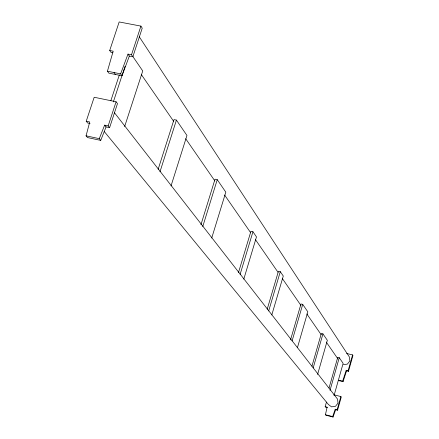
<?xml version="1.0" encoding="UTF-8"?>
<svg xmlns="http://www.w3.org/2000/svg" width="439" height="439" viewBox="0 0 439 439"><rect width="100%" height="100%" fill="white"/><g stroke="black" fill="none" stroke-linecap="round" stroke-linejoin="round"><path stroke-width="0.66" d="M333.064 417.05L332.663 416.573L335.231 409.23L335.626 409.713L333.064 417.05L325.853 415.201L325.442 414.723L327.088 407.156L325.167 406.668L326.468 402.069M100.734 140.398L87.553 137.572L86.06 135.832L89.737 121.993L86.225 121.252L94.187 97.255L116.083 101.777L117.482 103.615L109.596 127.661L106.068 126.915L104.63 125.142L99.274 138.658L100.734 140.398L106.068 126.915M340.867 396.549L341.251 397.054L337.553 410.207L337.163 409.719L340.867 396.549L333.931 394.804M352.577 354.921L352.94 355.486L348.495 371.306L348.122 370.763L352.577 354.921L346.607 353.466M329.041 388.016L337.739 357.324L339.259 357.697L343.133 363.355L334.052 395.528M330.013 390.359L339.259 357.697M311.937 366.214L321.321 333.492L322.939 333.887L327.346 340.313L317.595 374.456M313.188 367.926L322.939 333.887M122.004 75.782L108.834 73.132L107.418 71.217L113.191 51.193L109.701 50.507L119.172 21.95L140.919 26.104L142.231 28.145L132.847 56.763L129.34 56.071L127.985 54.107L120.621 73.867L122.004 75.782L129.34 56.071M292.089 340.916L302.718 304.375L300.984 303.964L290.541 339.841M297.412 347.726L307.816 311.816L302.718 304.375M267.203 309.193L278.436 271.231L280.296 271.664L283.281 276.016L271.801 314.944M268.684 310.949L280.296 271.664M238.476 272.575L250.927 231.304L252.946 231.754L256.48 236.912L243.804 279.094M240.111 274.359L252.946 231.754M211.724 238.015L225.816 192.161L217.25 179.666L215.033 179.183L200.936 224.735M202.758 226.54L217.25 179.666M171.029 185.922L186.959 135.47L176.429 120.105L173.987 119.6L158.15 169.317M159.988 171.786L176.429 120.105M346.195 370.286L346.574 370.829L343.046 381.667L342.667 381.14L346.195 370.286L348.122 370.763M124.643 126.531L142.741 70.948L132.808 56.455M110.847 100.718L119.381 74.795M113.344 101.925L125.066 66.262M109.596 127.661L108.164 125.889L116.083 101.777M132.847 56.763L131.502 54.798L140.919 26.104M343.435 364.694L347.408 364.101L349.878 360.924L349.4 357.028L139.245 36.744M127.985 54.107L131.502 54.798M112.845 52.817L111.105 52.477L109.701 50.507M107.418 71.217L120.621 73.867M104.63 125.142L108.164 125.889M90.05 123.524L87.718 123.03L86.225 121.252M86.06 135.832L99.274 138.658M346.574 370.829L348.495 371.306M338.233 380.459L343.046 381.667M342.667 381.14L339.051 380.229L339.435 380.756M335.231 409.23L337.163 409.719M327.494 407.644L325.573 407.156L325.167 406.668M335.626 409.713L337.553 410.207M325.442 414.723L332.663 416.573M104.268 131.546L328.383 404.467L331.533 406.86L335.528 406.284L338.019 403.073L337.547 399.117L114.519 112.812M114.019 72.523L115.419 74.438M141.298 74.52L173.619 121.274M185.692 138.735L214.896 180.978M224.631 195.059L250.724 232.802M255.399 239.562L277.986 272.229M282.266 278.425L300.962 305.462M306.801 313.912L321.211 334.754M326.27 342.074L337.953 358.976"/></g></svg>
